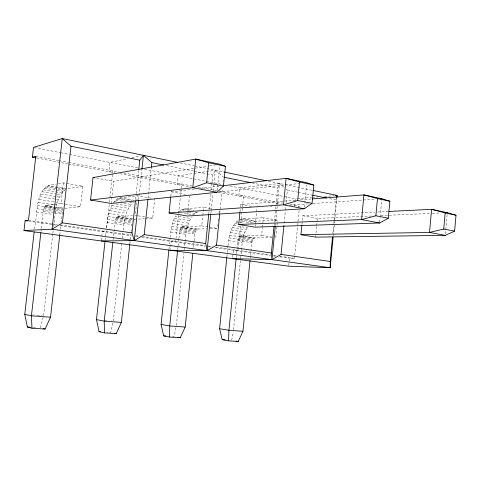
<?xml version="1.0" encoding="UTF-8"?>
<svg xmlns="http://www.w3.org/2000/svg" width="480" height="480" viewBox="0 0 480 480"><rect width="100%" height="100%" fill="white"/><g stroke="black" fill="none" stroke-linecap="round" stroke-linejoin="round"><path stroke-width="0.36" stroke-dasharray="2.4 1.8" d="M445.41 233.928L447.15 214.128M379.68 222.258L380.082 217.848M380.154 217.11L381.708 200.196M332.88 233.31L333.726 224.418M333.798 223.674L336.48 198.012M333.246 235.68L334.59 221.52M334.662 220.776L336.852 197.67M315.588 237.12L316.62 226.338M316.692 225.618L317.034 222.024M317.106 221.304L317.382 218.43L372.624 215.976M284.1 223.35L285.336 210.78M285.408 210.042L285.768 206.346M286.134 202.65L287.364 190.08L286.236 189.144M288.756 265.464L289.464 258.204L294.474 258.318L294.69 256.092M294.48 206.718L294.9 202.386M294.972 201.666L295.254 198.786L296.748 198.666M294.762 255.348L297.642 225.672M297.714 224.928L298.008 221.958M298.08 221.22L299.16 210.09M301.932 224.508L302.778 215.772L374.676 212.172M304.422 207.282L306.582 184.974M250.248 258.312L250.47 256.074M250.542 255.33L252.024 241.446L253.59 238.572L255.03 237.924L272.082 237.696M255.126 226.416L255.276 224.958M255.348 224.226L256.512 212.544M256.584 211.818L257.022 207.438M236.244 257.628L237.966 240.582L238.566 238.194L239.736 236.43L241.158 235.77L261.636 235.404L262.368 228.048M262.44 227.31L263.388 217.746L277.506 220.206L277.362 221.658M274.092 225.414L274.386 222.432M274.458 221.688L277.764 188.136L279.486 183.51L285.678 188.676M275.334 225.654L279.486 183.51L239.664 187.872L238.824 196.194L243.606 195.75L242.49 206.802M275.79 237.648L276.936 226.02M277.008 225.294L277.296 222.384M226.89 256.944L227.268 253.242M227.34 252.504L227.94 246.582M228.018 245.844C228.606 236.808 230.508 226.626 237.978 220.65M232.656 257.232L233.01 253.734M233.076 253.032L233.358 250.236L238.11 250.284L240.558 225.966M239.994 211.872L240.444 207.432M240.516 206.688L240.744 204.468L295.986 200.184M240.858 223.014L242.418 207.54M233.496 329.754L240.606 259.08M240.678 258.336C242.076 247.8 241.248 235.782 247.992 226.782M178.872 238.446C179.868 234.918 178.332 228.54 182.628 226.68L201.768 225.918L202.764 216.264M202.842 215.52L203.226 211.806M203.298 211.062L203.682 207.348L212.208 208.83M208.776 213.714L209.16 209.988M209.232 209.244L210.846 193.596M211.224 189.864L212.76 174.96L215.346 170.226L223.488 177.138M210.906 213.432L211.14 211.2M211.212 210.45L212.898 194.064M213.204 191.082L213.816 185.124M213.894 184.38L215.346 170.226L178.2 175.812L177.282 184.566L181.728 183.984L175.71 241.392L171.306 241.428L170.46 249.522M217.14 190.812L219.636 166.446M217.662 226.2L217.812 224.736M218.184 221.07L218.412 218.868M219.012 213L219.312 210.066M219.792 213.33L222.282 188.952M223.038 181.566L223.188 180.09M177.708 249.57L178.02 246.606M178.098 245.862L178.794 239.19M187.548 214.512L189.486 195.888M176.37 325.524L183.864 253.572M184.254 249.858C185.658 238.686 185.154 226.098 192.156 216.522M193.44 247.47L194.058 241.518M194.136 240.774C195.12 237.258 193.572 230.832 197.922 229.056L206.592 228.762M145.266 218.61L152.712 218.148L154.77 198.828M170.838 196.2L171.3 191.82L195 189.036M168.996 249.162L169.23 246.924M169.542 243.948L170.172 237.99M170.25 237.24C170.814 229.944 171.978 222.456 175.716 216.036L190.83 218.502M121.74 243.576L113.376 320.862L111.174 320.7M122.304 238.374L122.862 233.172M123.186 230.196C124.152 220.374 125.652 209.094 133.476 202.194M129.846 243.858L130.242 240.15M130.326 239.412L130.884 234.222M131.202 231.258L131.358 229.776M131.76 226.074L131.922 224.592L115.02 222.042L116.094 218.28L117.27 216.846L132.378 215.592M135.558 199.494L136.116 194.304M136.194 193.56L138.672 170.562M151.146 198.198L137.382 195.798L135.276 215.388L137.454 215.73M138.666 199.818L141.852 170.16M148.062 198.264L151.314 167.82M101.37 240.24L102.312 231.636L106.254 231.498M105.138 240.294L106.194 230.658M106.518 227.694C107.22 219.75 108.45 211.578 112.458 204.546M106.656 227.802L109.404 202.674M109.482 201.936L112.554 173.844M112.632 173.106L112.878 170.892L108.882 171.636L109.89 162.402L128.124 158.562M111.258 203.46L113.676 181.32L208.8 166.014M113.076 239.922L115.02 222.042M64.788 208.374L80.526 206.712L82.794 186.288L63.33 182.898L56.82 184.068M41.016 231.252L41.268 229.026M41.352 228.282L43.29 211.224L44.31 207.234L45.9 205.44L53.808 204.486M43.572 315.696L52.77 234.012M52.854 233.274L53.19 230.304M53.604 226.59C55.506 214.134 54.948 197.988 65.712 189.246L57.768 187.902M54.528 204.396L61.002 203.616L63.33 182.898M59.772 234.84L60.354 229.644M60.438 228.906L61.02 223.71M61.104 222.966L62.688 211.302L55.446 210.192M34.482 229.002C37.992 215.406 33.906 183.798 56.1 184.2M231.75 340.278L233.148 331.86M175.938 327.726L174.216 336.54L172.11 336.408M112.884 323.028L110.742 332.418L107.094 332.184M40.362 327.852L43.194 317.124M113.394 203.016L115.734 200.13L118.53 198.21L137.382 195.798M178.428 212.304L181.416 209.838L184.488 208.836L203.682 207.348M198.18 211.734L196.614 212.406L193.578 214.824L182.76 213.024M277.506 220.206L256.71 221.13L255.048 221.382L251.754 222.96L240.156 221.016M239.592 219.672L242.868 218.772L263.388 217.746M134.208 219.468L144.522 218.658M131.772 157.794L140.526 155.946M82.794 186.288L66.978 188.832L48.144 185.628M209.538 165.894L215.436 164.946M200.19 188.43L218.706 186.252M218.502 192.084L299.376 183.534M297.492 198.606L311.676 197.466M312.426 197.406L317.652 196.986M324.372 196.452L334.074 195.672M300.462 199.836L311.658 198.966M270.474 206.496L271.968 206.394M278.7 205.926L280.194 205.818M289.164 205.194L308.592 203.838M313.08 203.526L375.114 199.194M298.08 206.478L299.52 206.382L289.218 204.42M377.67 212.022L388.152 211.494M380.832 215.616L431.598 213.36M432.348 213.324L440.556 212.958M210.21 228.642L217.434 228.402L201.768 225.918M33.15 327.384L36.756 327.618M32.724 314.892L34.17 315M37.062 315.216L42.126 315.588M105.294 320.262L106.764 320.376M28.47 220.416L51.438 223.686M52.176 223.794L57.36 224.532M60.324 224.958L131.376 235.08M135.81 235.71L139.506 236.238M142.458 236.658L205.074 245.58M208.008 246L212.418 246.624M216.084 247.146L270.744 254.934M273.708 255.36L276.672 255.78M279.642 256.2L294.474 258.318M28.842 221.208L56.298 225.108M60.012 225.63L131.244 235.746M135.696 236.376L138.666 236.796M141.63 237.216L205.29 246.252M208.242 246.672L211.938 247.2M214.89 247.614L270.27 255.474M273.222 255.894L275.436 256.212M279.87 256.836L289.464 258.204M36.426 211.938L52.722 214.374M107.082 222.504L123.75 224.994M170.796 232.026L185.874 234.282M228.54 240.66L242.25 242.712M43.29 211.224L54.144 212.862M54.864 212.97L62.106 214.062M179.574 231.774L194.826 234.078M237.966 240.582L251.808 242.67M43.866 208.422L54.726 210.084M115.614 219.396L132.516 221.976M180.168 229.266L195.426 231.6M238.566 238.194L252.414 240.312M36.87 208.704L62.334 212.64M107.502 219.432L132.144 223.242M171.198 229.11L195.048 232.794M228.924 237.882L252.024 241.446M45.366 205.692L53.346 206.928M54.072 207.042L62.778 208.392M117.27 216.846L132.732 219.24M181.95 226.872L197.232 229.242M240.438 235.944L254.304 238.092M44.82 206.304L62.946 209.106M116.658 217.41L132.846 219.912M181.284 227.4L196.56 229.758M239.736 236.43L253.59 238.572M37.446 205.5L55.962 208.356M108.084 216.402L124.746 218.976M171.78 226.23L186.852 228.558M229.506 235.14L243.21 237.252M44.31 207.234L63.144 210.132M116.094 218.28L133.002 220.878M180.678 228.216L195.942 230.562M239.094 237.198L252.942 239.328M38.16 202.386L55.2 205.056M108.828 213.462L125.49 216.072M172.536 223.44L187.614 225.804M230.274 232.488L243.978 234.636M45.9 205.44L53.166 206.568M56.07 207.018L63.336 208.146M117.888 216.624L134.838 219.252M182.628 226.68L197.922 229.056M241.158 235.77L255.03 237.924M61.002 203.616L80.526 206.712M138.18 215.844L152.712 218.148M261.636 235.404L271.542 236.976M38.994 199.41L55.392 202.02M56.106 202.128L57.528 202.356M109.71 210.654L126.384 213.3M173.454 220.782L188.538 223.182M231.216 229.968L244.926 232.146M39.936 196.62L58.494 199.608M110.718 208.026L127.41 210.714M174.522 218.304L189.618 220.734M232.32 227.616L246.042 229.824M40.968 194.058L55.98 196.506M56.694 196.62L59.55 197.088M111.846 205.62L128.556 208.344M233.574 225.474L247.302 227.712M42.078 191.766L56.4 194.13M57.114 194.25L60.696 194.838M115.98 203.958L129.804 206.238M234.948 223.578L237.84 224.058M43.254 189.792L61.902 192.9M114.372 201.636L116.562 202.002M123.846 203.214L131.136 204.426M236.424 221.964L239.316 222.444M240.042 222.564L243.666 223.164M44.466 188.16L63.156 191.298M115.734 200.13L122.304 201.228M129.606 202.458L132.528 202.944M179.898 210.9L181.344 211.14M188.568 212.358L195.072 213.444M119.928 197.844L133.89 200.226M184.488 208.836L193.932 210.444M242.868 218.772L256.71 221.13M46.932 186.06L57.048 187.776M118.53 198.21L131.73 200.454M182.958 209.148L191.658 210.624M241.23 219.036L255.048 221.382M45.696 186.912L57.228 188.856M57.948 188.982L64.434 190.074M117.126 198.978L128.1 200.832M181.416 209.838L185.76 210.576M195.168 212.166L196.614 212.406M240.318 219.792L253.386 222M96.72 178.23L113.676 181.32M171.3 191.82L185.178 194.346M240.744 204.468L251.358 206.406M302.778 215.772L317.382 218.43M36.81 158.016L67.698 163.854M68.436 163.992L114.762 172.752M119.916 173.724L191.202 187.194M218.31 192.318L279.834 203.946M35.808 156.234L58.56 160.56M59.292 160.698L68.1 162.378M68.838 162.516L118.734 172.002M123.864 172.98L192.036 185.94M197.934 187.062L218.556 190.986M219.294 191.124L282.594 203.16M34.254 147.558L59.958 152.598M60.69 152.742L68.766 154.332M69.504 154.476L137.802 167.88M144.414 169.176L222.834 184.572M230.148 186.006L295.254 198.786M166.542 165.594L193.686 171.096M194.418 171.246L206.154 173.622M206.892 173.772L212.76 174.96M252.096 182.934L277.764 188.136M287.364 190.08L297.534 192.144M298.26 192.294L312.066 195.09M329.508 198.624L336.048 199.95M180.126 162.93L194.07 165.816M194.802 165.972L224.094 172.038M268.554 181.242L312.282 190.302"/><path stroke-width="0.72" d="M332.532 237.018L330.21 261.486L330.21 267.726L288.684 266.19L24 230.544L25.128 220.68L28.47 220.416L35.808 156.234L32.4 157.182L33.516 147.414L62.28 138.522L177.924 162.474M192.822 253.422L185.196 327.072L180.252 337.752L169.62 337.068L169.722 325.938L177.558 251.052M250.02 260.544L242.952 331.302L238.224 341.478L228.582 340.854L228.918 330.276L236.094 259.11M301.86 225.24L300.942 234.708L429.54 232.422L443.754 229.032L445.17 212.94L431.592 209.322L388.902 211.458M454.614 231.15L456 215.238L447.276 212.664L431.592 209.322L429.54 232.422L445.284 235.392L454.614 231.15L443.754 229.032M239.922 212.61L238.728 224.46L255.054 227.148L379.608 222.99L388.32 218.22L389.874 201.21L381.84 198.726L363.918 194.91L312.408 198.906M379.608 222.99L361.62 219.594L375.882 215.79L377.472 198.576L363.918 194.91L361.62 219.594L238.728 224.46M333.108 237.168L330.21 267.726L52.056 229.218L24 230.544M336.924 196.926L337.062 195.432L313.014 190.452M170.76 196.926L169.068 212.982L187.392 216L304.278 208.77L312.072 203.34L313.836 185.076L306.798 182.748L286.116 178.344L223.152 185.73M232.512 258.63L271.986 259.668L281.058 254.394L283.884 225.564M304.278 208.77L283.518 204.852L297.684 200.532L299.484 182.028L286.116 178.344L283.518 204.852L169.068 212.982M275.262 226.392L271.986 259.668L271.368 252.996L274.02 226.158M228.582 340.854L222.174 339.654L219.612 328.728L226.818 257.682M216.984 192.288L192.762 187.716L206.61 182.76L208.674 162.762L195.738 159.096L93.036 177.558L90.552 200.052L111.258 203.46L216.984 192.288L223.446 186.048L225.462 166.32L219.858 164.232L195.738 159.096L192.762 187.716L90.552 200.052M170.382 250.26L207.084 250.68L205.71 243.522L208.698 214.458M210.828 214.176L207.084 250.68L216.546 245.088L271.368 252.996M216.546 245.088L219.72 214.068M169.62 337.068L163.674 335.856L161.082 324.396L168.918 249.906M105.06 241.032L96.474 319.614L99.078 331.662L104.43 332.88L116.214 333.636L121.386 322.398L129.768 244.596M205.71 243.522L144.174 234.648L134.286 240.6L131.964 232.884L135.396 200.982M138.75 169.818L139.788 160.17L143.442 155.334L151.866 162.618L163.608 165M138.582 200.562L134.286 240.6L101.292 240.954M141.93 169.422L143.442 155.334M144.174 234.648L147.9 199.746M151.392 167.076L151.866 162.618M112.836 242.16L104.244 321.138L104.43 332.88M40.848 232.734L31.428 315.804L31.974 328.224L45.096 329.064L50.532 317.202L59.772 234.84M62.4 222.852L70.992 146.226L62.28 138.522L52.056 229.218L62.4 222.852L131.964 232.884M31.974 328.224L27.384 327.006L24.774 314.304L34.146 231.966M336.624 197.37L337.062 195.432L335.568 195.552M380.346 198.834L381.84 198.726M445.782 212.73L447.276 212.664M445.284 235.392L315.588 237.12L300.942 234.708M27.384 327.006L30.264 327.198M99.078 331.662L100.536 331.758M163.674 335.856L165.78 335.994M222.174 339.654L225.12 339.846M50.532 317.202L31.428 315.804L24.774 314.304M121.386 322.398L104.244 321.138L96.474 319.614M185.196 327.072L169.722 325.938L161.082 324.396M242.952 331.302L228.918 330.276L219.612 328.728M25.128 220.68L27.354 220.998M281.058 254.394L330.21 261.486M93.036 177.558L94.512 177.828M236.07 341.076L238.224 341.478M32.4 157.182L36.078 157.878M206.61 182.76L223.446 186.048M297.684 200.532L312.072 203.34M375.882 215.79L388.32 218.22M177.57 337.212L180.252 337.752M70.992 146.226L139.788 160.17M224.226 177.288L250.626 182.64M312.792 195.234L326.598 198.036M224.094 172.038L266.37 180.792M208.674 162.762L225.462 166.32M299.484 182.028L313.836 185.076M377.472 198.576L389.874 201.21M445.17 212.94L456 215.238M114.846 333.33L116.214 333.636M43.068 328.542L45.096 329.064"/></g></svg>
